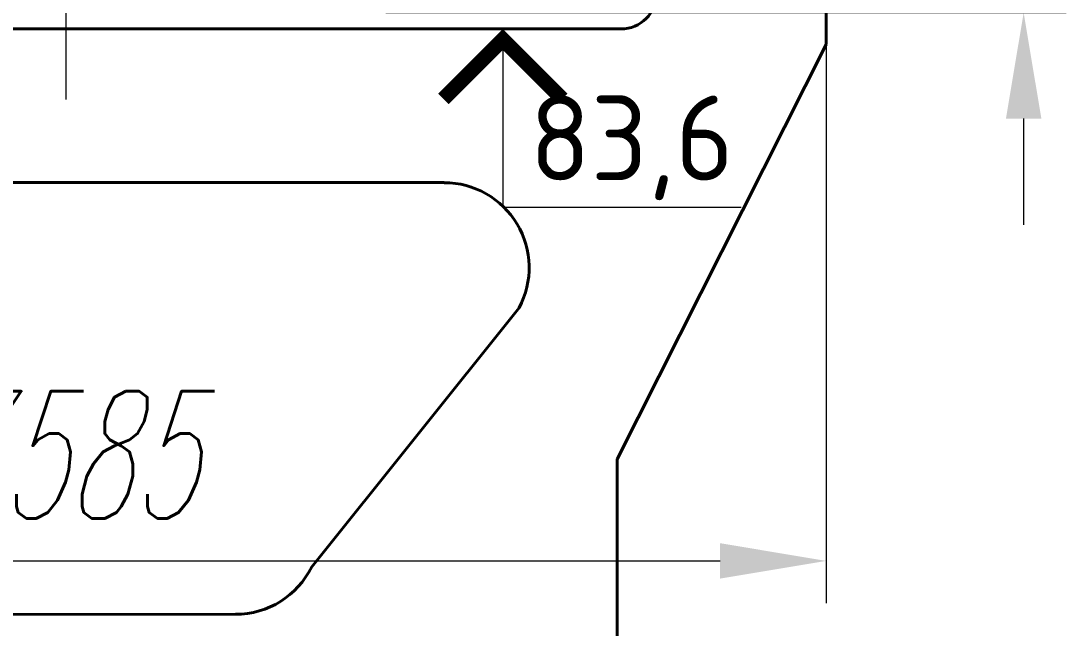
# Model space of a CAD drawing. Header units: millimetres. Extents: x 82 to 1107, y 39 to 638.
# Drawn here: x 1059.2 to 1083.83, y 451.44 to 465.76 of the extents above; entities that cross this region are included whole.
import ezdxf

# ---------------------------------------------------------------- set-up
doc = ezdxf.new("R2010")
doc.units = ezdxf.units.MM
doc.linetypes.add('CENTER2', pattern=[28.575, 19.05, -3.175, 3.175, -3.175])
for name, color, linetype, lineweight in [('2', 7, 'Continuous', 15), ('axis', 40, 'CENTER2', 20), ('dim', 4, 'Continuous', 25), ('elevation', 250, 'Continuous', 40)]:
    doc.layers.add(name, color=color, linetype=linetype, lineweight=lineweight)
doc.styles.add('GOST-2.304_Type-B', font='')
doc.styles.add('text-razm', font='simplex.shx', dxfattribs={"width": 0.6, "oblique": 15})
doc.styles.get('GOST-2.304_Type-B').set_extended_font_data('GOST Common')
doc.dimstyles.new('razm-001', dxfattribs={"dimtxt": 3, "dimasz": 2.5, "dimexe": 1, "dimexo": 0, "dimgap": 1, "dimtad": 1, "dimdec": 0, "dimlfac": 100, "dimzin": 1, "dimtxsty": 'text-razm', "dimcen": 2.5, "dimclrd": 256, "dimclre": 256, "dimclrt": 7, "dimaunit": 1, "dimadec": 0, "dimazin": 2, "dimtfac": 1, "dimtdec": 0, "dimtmove": 0, "dimatfit": 3, "dimfxl": 1, "dimlwd": 20, "dimlwe": 20, "dimarcsym": 0})

# ---------------------------------------------------------------- blocks, each defined once
blk = doc.blocks.new('*D56')
at = {"layer": 'Defpoints', "color": 0, "transparency": 16777216}
for p in [(1067.735, 468.939), (1082.83, 468.939), (1067.797, 465.953)]:
    blk.add_point(p, dxfattribs=at)
at = {"layer": 'dim', "lineweight": 20, "transparency": 16777216}
for p, q in [((1082.83, 471.439), (1082.83, 480.98)), ((1067.735, 468.939), (1083.83, 468.939)), ((1082.83, 465.953), (1082.83, 468.939)), ((1067.797, 465.953), (1083.83, 465.953)), ((1082.83, 463.453), (1082.83, 460.953))]:
    blk.add_line(p, q, dxfattribs=at)
at = {"layer": 'dim', "transparency": 16777216}
for points in [[(1082.413, 471.439), (1083.247, 471.439), (1082.83, 468.939)], [(1082.413, 463.453), (1083.247, 463.453), (1082.83, 465.953)]]:
    blk.add_solid(points, dxfattribs=at)
at = {"layer": 'dim', "color": 7, "transparency": 16777216, "insert": (1080.33, 477.459), "char_height": 3, "attachment_point": 5, "rotation": 90, "style": 'text-razm'}
blk.add_mtext('300', dxfattribs=at)
blk = doc.blocks.new('*D58')
at = {"layer": 'Defpoints', "color": 0, "transparency": 16777216}
for p in [(1042.331, 465.203), (1078.176, 465.203), (1078.176, 453.028)]:
    blk.add_point(p, dxfattribs=at)
at = {"layer": 'dim', "lineweight": 20, "transparency": 16777216}
for p, q in [((1042.331, 465.203), (1042.331, 452.028)), ((1078.176, 465.203), (1078.176, 452.028)), ((1044.831, 453.028), (1075.676, 453.028))]:
    blk.add_line(p, q, dxfattribs=at)
at = {"layer": 'dim', "transparency": 16777216}
for points in [[(1044.831, 453.445), (1044.831, 452.611), (1042.331, 453.028)], [(1075.676, 453.445), (1075.676, 452.611), (1078.176, 453.028)]]:
    blk.add_solid(points, dxfattribs=at)
at = {"layer": 'dim', "color": 7, "transparency": 16777216, "insert": (1060.254, 455.528), "char_height": 3, "attachment_point": 5, "style": 'text-razm'}
blk.add_mtext('3585', dxfattribs=at)

msp = doc.modelspace()

# ---------------------------------------------------------------- linework, layer by layer
at = {"layer": '2', "linetype": 'Continuous'}
for p, q in [((1067.195, 465.566), (1071.606, 465.566)), ((1070.556, 465.566), (1070.556, 461.366)), ((1070.556, 461.366), (1076.173, 461.366))]:
    msp.add_line(p, q, dxfattribs=at)
msp.add_lwpolyline([(1069.156, 463.919, 0.35, 0.35, 0), (1070.556, 465.319, 0.35, 0.35, 0), (1071.956, 463.919, 0.35, 0.35, 0)], format="xyseb", dxfattribs=at)
at = {"layer": 'axis'}
msp.add_line((1060.254, 475.674), (1060.254, 463.907), dxfattribs=at)
at = {"layer": 'elevation'}
for p, q in [((1078.176, 473.5), (1078.176, 465.203)), ((1047.168, 465.566), (1073.339, 465.566)), ((1078.176, 465.203), (1073.254, 455.425)), ((1069.176, 461.951), (1051.331, 461.942)), ((1070.938, 458.994), (1066.051, 452.886)), ((1073.254, 455.425), (1073.254, 449.267)), ((1064.257, 451.769), (1056.25, 451.764))]:
    msp.add_line(p, q, dxfattribs=at)
for centre, radius, start, end in [((1073.339, 466.403), 0.837, 270, 0), ((1069.176, 459.942), 2, 331.7107, 90.0144), ((1064.257, 453.769), 2, 270, 333.8067)]:
    msp.add_arc(centre, radius, start, end, dxfattribs=at)

# ---------------------------------------------------------------- texts
at = {"layer": '2', "linetype": 'Continuous', "style": 'GOST-2.304_Type-B'}
msp.add_text('83,6', height=2, dxfattribs=at).set_placement((1071.186, 461.996))

# ---------------------------------------------------------------- dimensions: what is measured, and where the dimension line sits
at = {"layer": 'dim'}
dim = msp.add_linear_dim(base=(1082.83, 468.939), p1=(1067.797, 465.953), p2=(1067.735, 468.939), angle=90, text='300', dimstyle='razm-001', override={"dimrnd": 5}, dxfattribs=at)
dim.commit()
dim.dimension.update_dxf_attribs({"geometry": '*D56', "text_midpoint": (1080.33, 477.459)})
dim = msp.add_linear_dim(base=(1078.176, 453.028), p1=(1042.331, 465.203), p2=(1078.176, 465.203), text='3585', dimstyle='razm-001', override={"dimrnd": 5}, dxfattribs=at)
dim.commit()
dim.dimension.update_dxf_attribs({"geometry": '*D58', "text_midpoint": (1060.254, 455.528)})

doc.saveas('drawing.dxf')
